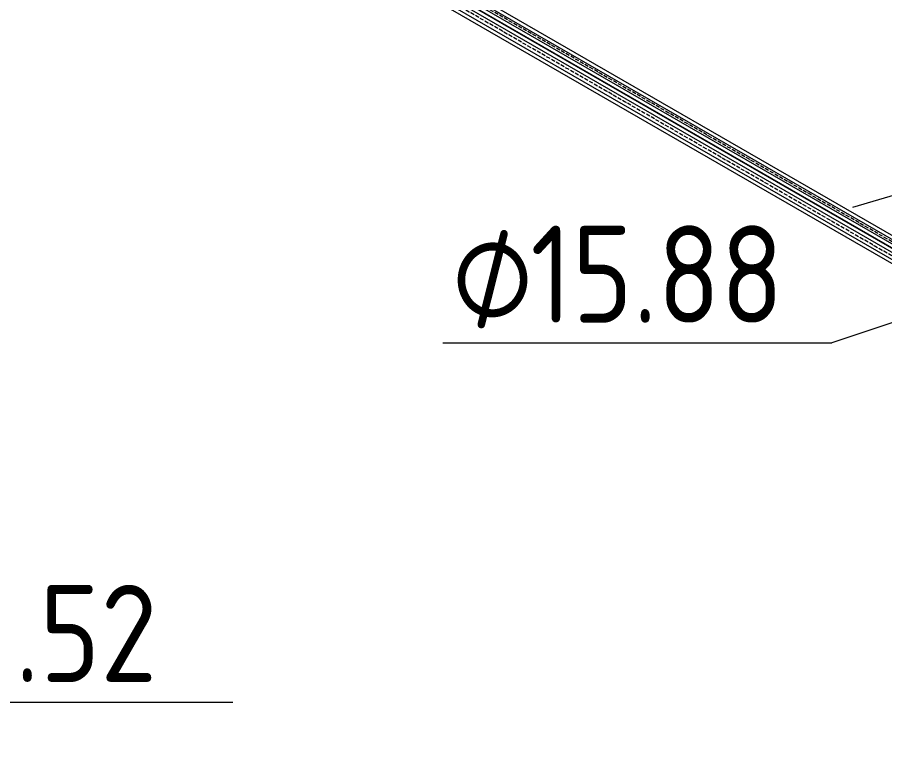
# Model space of a CAD drawing. Header units: millimetres. Extents: x -88595 to 880822, y -1054509 to -148035.
# Drawn here: x 392052 to 394283, y -327152 to -325254 of the extents above; entities that cross this region are included whole.
import ezdxf

# ---------------------------------------------------------------- set-up
doc = ezdxf.new("R2010")
doc.units = ezdxf.units.MM
doc.linetypes.add('$12$ADSK_Осевая', pattern=[14, 10, -2, 0, -2])
for name, color, linetype, lineweight in [('Изоляция', 7, 'Continuous', 18), ('Марки', 7, 'Continuous', 20), ('Трубопровод', 7, 'Continuous', 18)]:
    doc.layers.add(name, color=color, linetype=linetype, lineweight=lineweight)
doc.styles.add('$10$GOST Common', font='GOST_Common.ttf', dxfattribs={"width": 0.9, "height": 250})
doc.styles.add('$6$GOST Common_1', font='GOST_Common.ttf', dxfattribs={"width": 0.9, "height": 250})

# ---------------------------------------------------------------- blocks, each defined once
blk = doc.blocks.new('$0$ADSK_M_Трубы - Диаметр_10-3265709-В_ОВ3_1')
at = {"layer": 'Марки'}
blk.add_line((-18838.4, 4128.3), (-17838.4, 4128.3), dxfattribs=at)

msp = doc.modelspace()

# ---------------------------------------------------------------- linework, layer by layer
at = {"layer": 'Изоляция', "color": 190, "true_color": 0x8000ff}
for p, q in [((396506.8, -327088.8), (392287.9, -324653)), ((392271.5, -324675.3), (396493.1, -327112.6))]:
    msp.add_line(p, q, dxfattribs=at)
at = {"layer": 'Изоляция', "color": 134, "true_color": 0x00a6a6}
for p, q in [((396507.8, -327122.4), (392301.7, -324694)), ((392281.9, -324721.7), (396490.9, -327151.7))]:
    msp.add_line(p, q, dxfattribs=at)
at = {"layer": 'Марки'}
for p, q in [((394201, -325742.2), (394411.8, -325680.5)), ((394472.1, -325983.2), (394146.8, -326091.6))]:
    msp.add_line(p, q, dxfattribs=at)
at = {"layer": 'Трубопровод', "color": 190, "true_color": 0x8000ff}
for p, q in [((396502.3, -327096.5), (392280.8, -324659.2)), ((392276, -324667.5), (396497.6, -327104.8))]:
    msp.add_line(p, q, dxfattribs=at)
at = {"layer": 'Трубопровод', "color": 190, "linetype": '$12$ADSK_Осевая', "true_color": 0x8000ff}
msp.add_line((396500, -327100.7), (392278.4, -324663.3), dxfattribs=at)
msp.add_line((396500, -327100.7), (392278.4, -324663.3), dxfattribs=at)
at = {"layer": 'Трубопровод', "color": 134, "true_color": 0x00a6a6}
for p, q in [((396503.3, -327130.2), (392294.4, -324700.2)), ((392286.4, -324713.9), (396495.4, -327143.9))]:
    msp.add_line(p, q, dxfattribs=at)
at = {"layer": 'Трубопровод', "color": 134, "linetype": '$12$ADSK_Осевая', "true_color": 0x00a6a6}
msp.add_line((396499.3, -327137), (392290.4, -324707), dxfattribs=at)
msp.add_line((396499.3, -327137), (392290.4, -324707), dxfattribs=at)

# ---------------------------------------------------------------- block references
at = {"layer": 'Марки'}
for p in [(411985.2, -330220), (410444.6, -331144.6)]:
    msp.add_blockref('$0$ADSK_M_Трубы - Диаметр_10-3265709-В_ОВ3_1', p, dxfattribs=at)

# ---------------------------------------------------------------- texts
at = {"layer": 'Марки', "lineweight": 9, "char_height": 250, "attachment_point": 1}
for s, insert, width, style in [('15.88', (393371.7, -325790.1), 800.886, '$10$GOST Common'), ('\\fGOST Common|b0|i0|c254|p34|;\\W.9;⌀', (393169.3, -325790.1), 245.316, '$6$GOST Common_1'), ('9.52', (391887.9, -326714.7), 663.797, '$10$GOST Common')]:
    msp.add_mtext(s, dxfattribs=dict(at, insert=insert, width=width, style=style))

doc.saveas('drawing.dxf')
